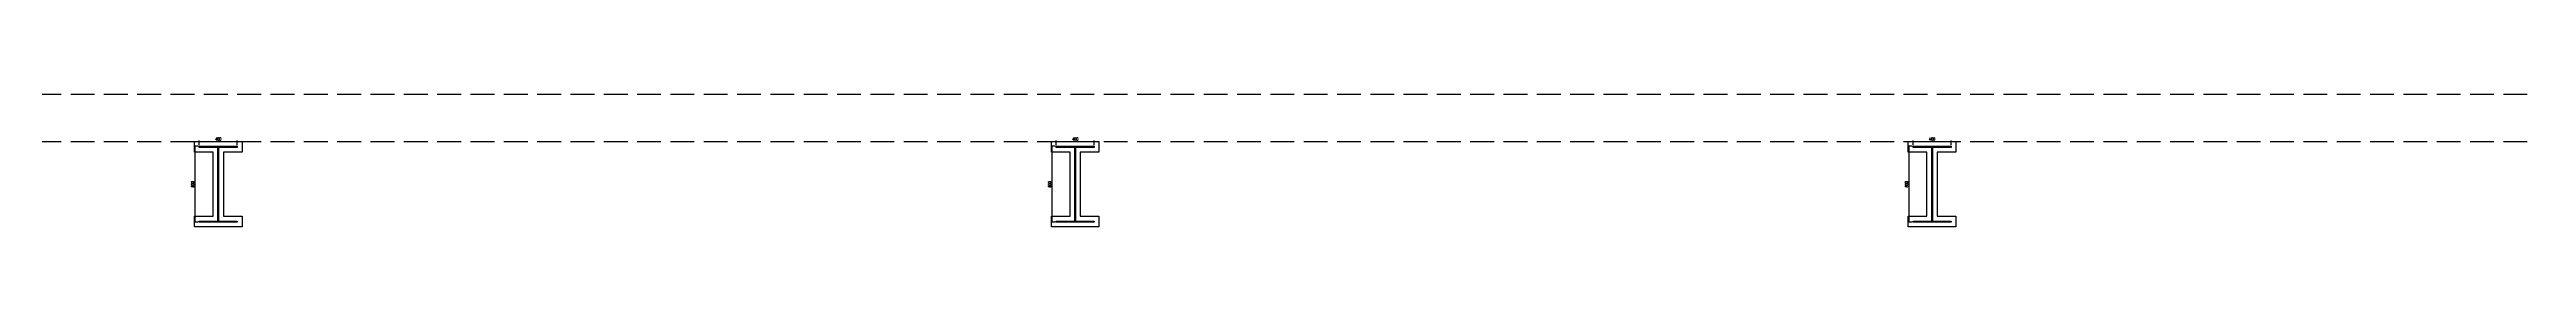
# Model space of a CAD drawing. Extents: x -474411 to 577939, y 0 to 1014176.
# Drawn here: x -229626 to -203612, y 566420 to 567820 of the extents above; entities that cross this region are included whole.
import ezdxf

# ---------------------------------------------------------------- set-up
doc = ezdxf.new("R2010")
doc.units = 0
doc.header["$LTSCALE"] = 1000
doc.header["$MEASUREMENT"] = 0
doc.linetypes.add('DASH', pattern=[0.35, 0.25, -0.1])
doc.layers.get('Defpoints').update_dxf_attribs({"color": 210})
for name, color, linetype in [('A-AXIS-DP', 126, 'Continuous'), ('A-HATCH-2', 251, 'Continuous'), ('A-WINDOW', 140, 'Continuous'), ('AS-COLN', 6, 'Continuous')]:
    doc.layers.add(name, color=color, linetype=linetype)
doc.styles.add('_TCH_DIM_T3', font='SIMPLEX', dxfattribs={"width": 0.705882, "bigfont": 'GBCBIG'})
doc.dimstyles.new('_TCH_ARCH&&10', dxfattribs={"dimtxt": 29.75, "dimasz": 10, "dimexe": 10, "dimexo": 10, "dimgap": 12.625, "dimtad": 1, "dimdec": 0, "dimzin": 0, "dimdsep": 46, "dimtxsty": '_TCH_DIM_T3', "dimblk": 'ARCHTICK', "dimcen": 0.09, "dimclrt": 7, "dimazin": 2, "dimtfac": 1, "dimtdec": 0, "dimtix": 1, "dimtmove": 2, "dimatfit": 3, "dimfxl": 0, "dimtolj": 1, "dimtzin": 0, "dimarcsym": 0})

# ---------------------------------------------------------------- blocks, each defined once
blk = doc.blocks.new('4324324')
at = {"layer": 'A-HATCH-2', "linetype": 'DASH'}
for p, q in [((-313054, 567820), (-128854, 567820)), ((-313054, 567320), (-128854, 567320))]:
    blk.add_line(p, q, dxfattribs=at)
blk = doc.blocks.new('_ArchTick')
at = {"color": 0, "linetype": 'ByBlock', "const_width": 0.4}
blk.add_lwpolyline([(-0.5, -0.5), (0.5, 0.5)], dxfattribs=at)
blk = doc.blocks.new('*D1265')
at = {"layer": 'A-AXIS-DP', "color": 0, "lineweight": -2}
for p, q in [((-210054, 567280), (-210054, 567329)), ((-210054, 567319), (-209654, 567319)), ((-209654, 567280), (-209654, 567329))]:
    blk.add_line(p, q, dxfattribs=at)
at = {"layer": 'Defpoints', "color": 0}
for p in [(-210054, 567270), (-209654, 567319), (-209654, 567270)]:
    blk.add_point(p, dxfattribs=at)
at = {"layer": 'A-AXIS-DP', "color": 0, "lineweight": -2, "xscale": 10, "yscale": 10, "zscale": 10, "rotation": 180}
blk.add_blockref('_ArchTick', (-210054, 567319), dxfattribs=at)
at = {"layer": 'A-AXIS-DP', "color": 0, "lineweight": -2, "xscale": 10, "yscale": 10, "zscale": 10}
blk.add_blockref('_ArchTick', (-209654, 567319), dxfattribs=at)
at = {"layer": 'A-AXIS-DP', "color": 7, "insert": (-209854, 567346), "char_height": 29.8, "attachment_point": 5, "style": '_TCH_DIM_T3'}
blk.add_mtext('\\A1;400', dxfattribs=at)
blk = doc.blocks.new('*D1266')
at = {"layer": 'A-AXIS-DP', "color": 0, "lineweight": -2}
for p, q in [((-210064, 567270), (-210105, 567270)), ((-210095, 566470), (-210095, 567270)), ((-210064, 566470), (-210105, 566470))]:
    blk.add_line(p, q, dxfattribs=at)
at = {"layer": 'Defpoints', "color": 0}
for p in [(-210095, 567270), (-210054, 567270), (-210054, 566470)]:
    blk.add_point(p, dxfattribs=at)
at = {"layer": 'A-AXIS-DP', "color": 0, "lineweight": -2, "xscale": 10, "yscale": 10, "zscale": 10}
for p, rotation in [((-210095, 567270), 90), ((-210095, 566470), 270)]:
    blk.add_blockref('_ArchTick', p, dxfattribs=dict(at, rotation=rotation))
at = {"layer": 'A-AXIS-DP', "color": 7, "insert": (-210123, 566870), "char_height": 29.8, "attachment_point": 5, "rotation": 90, "style": '_TCH_DIM_T3'}
blk.add_mtext('\\A1;800', dxfattribs=at)
blk = doc.blocks.new('*D1267')
at = {"layer": 'A-AXIS-DP', "color": 0, "lineweight": -2}
for p, q in [((-219054, 567280), (-219054, 567329)), ((-219054, 567319), (-218654, 567319)), ((-218654, 567280), (-218654, 567329))]:
    blk.add_line(p, q, dxfattribs=at)
at = {"layer": 'Defpoints', "color": 0}
for p in [(-219054, 567270), (-218654, 567319), (-218654, 567270)]:
    blk.add_point(p, dxfattribs=at)
at = {"layer": 'A-AXIS-DP', "color": 0, "lineweight": -2, "xscale": 10, "yscale": 10, "zscale": 10, "rotation": 180}
blk.add_blockref('_ArchTick', (-219054, 567319), dxfattribs=at)
at = {"layer": 'A-AXIS-DP', "color": 0, "lineweight": -2, "xscale": 10, "yscale": 10, "zscale": 10}
blk.add_blockref('_ArchTick', (-218654, 567319), dxfattribs=at)
at = {"layer": 'A-AXIS-DP', "color": 7, "insert": (-218854, 567346), "char_height": 29.8, "attachment_point": 5, "style": '_TCH_DIM_T3'}
blk.add_mtext('\\A1;400', dxfattribs=at)
blk = doc.blocks.new('*D1268')
at = {"layer": 'A-AXIS-DP', "color": 0, "lineweight": -2}
for p, q in [((-219064, 567270), (-219105, 567270)), ((-219095, 566470), (-219095, 567270)), ((-219064, 566470), (-219105, 566470))]:
    blk.add_line(p, q, dxfattribs=at)
at = {"layer": 'Defpoints', "color": 0}
for p in [(-219095, 567270), (-219054, 567270), (-219054, 566470)]:
    blk.add_point(p, dxfattribs=at)
at = {"layer": 'A-AXIS-DP', "color": 0, "lineweight": -2, "xscale": 10, "yscale": 10, "zscale": 10}
for p, rotation in [((-219095, 567270), 90), ((-219095, 566470), 270)]:
    blk.add_blockref('_ArchTick', p, dxfattribs=dict(at, rotation=rotation))
at = {"layer": 'A-AXIS-DP', "color": 7, "insert": (-219123, 566870), "char_height": 29.8, "attachment_point": 5, "rotation": 90, "style": '_TCH_DIM_T3'}
blk.add_mtext('\\A1;800', dxfattribs=at)
blk = doc.blocks.new('*D1269')
at = {"layer": 'A-AXIS-DP', "color": 0, "lineweight": -2}
for p, q in [((-228054, 567280), (-228054, 567329)), ((-228054, 567319), (-227654, 567319)), ((-227654, 567280), (-227654, 567329))]:
    blk.add_line(p, q, dxfattribs=at)
at = {"layer": 'Defpoints', "color": 0}
for p in [(-228054, 567270), (-227654, 567319), (-227654, 567270)]:
    blk.add_point(p, dxfattribs=at)
at = {"layer": 'A-AXIS-DP', "color": 0, "lineweight": -2, "xscale": 10, "yscale": 10, "zscale": 10, "rotation": 180}
blk.add_blockref('_ArchTick', (-228054, 567319), dxfattribs=at)
at = {"layer": 'A-AXIS-DP', "color": 0, "lineweight": -2, "xscale": 10, "yscale": 10, "zscale": 10}
blk.add_blockref('_ArchTick', (-227654, 567319), dxfattribs=at)
at = {"layer": 'A-AXIS-DP', "color": 7, "insert": (-227854, 567346), "char_height": 29.8, "attachment_point": 5, "style": '_TCH_DIM_T3'}
blk.add_mtext('\\A1;400', dxfattribs=at)
blk = doc.blocks.new('*D1270')
at = {"layer": 'A-AXIS-DP', "color": 0, "lineweight": -2}
for p, q in [((-228064, 567270), (-228105, 567270)), ((-228095, 566470), (-228095, 567270)), ((-228064, 566470), (-228105, 566470))]:
    blk.add_line(p, q, dxfattribs=at)
at = {"layer": 'Defpoints', "color": 0}
for p in [(-228095, 567270), (-228054, 567270), (-228054, 566470)]:
    blk.add_point(p, dxfattribs=at)
at = {"layer": 'A-AXIS-DP', "color": 0, "lineweight": -2, "xscale": 10, "yscale": 10, "zscale": 10}
for p, rotation in [((-228095, 567270), 90), ((-228095, 566470), 270)]:
    blk.add_blockref('_ArchTick', p, dxfattribs=dict(at, rotation=rotation))
at = {"layer": 'A-AXIS-DP', "color": 7, "insert": (-228123, 566870), "char_height": 29.8, "attachment_point": 5, "rotation": 90, "style": '_TCH_DIM_T3'}
blk.add_mtext('\\A1;800', dxfattribs=at)
blk = doc.blocks.new('42343')
at = {"layer": 'A-HATCH-2', "color": 8}
for points in [[(-228104.2, 567320), (-227604.2, 567320), (-227604.2, 567208), (-227800.2, 567208), (-227800.2, 566532), (-227604.2, 566532), (-227604.2, 566420), (-228104.2, 566420), (-228104.2, 566532), (-227908.2, 566532), (-227908.2, 567208), (-228104.2, 567208)], [(-219104.2, 567320), (-218604.2, 567320), (-218604.2, 567208), (-218800.2, 567208), (-218800.2, 566532), (-218604.2, 566532), (-218604.2, 566420), (-219104.2, 566420), (-219104.2, 566532), (-218908.2, 566532), (-218908.2, 567208), (-219104.2, 567208)], [(-210104.2, 567320), (-209604.2, 567320), (-209604.2, 567208), (-209800.2, 567208), (-209800.2, 566532), (-209604.2, 566532), (-209604.2, 566420), (-210104.2, 566420), (-210104.2, 566532), (-209908.2, 566532), (-209908.2, 567208), (-210104.2, 567208)]]:
    blk.add_lwpolyline(points, close=True, dxfattribs=at)
at = {"layer": 'AS-COLN', "color": 8}
for points in [[(-228054.2, 567270), (-227654.2, 567270), (-227654.2, 567258), (-227850.2, 567258), (-227850.2, 566482), (-227654.2, 566482), (-227654.2, 566470), (-228054.2, 566470), (-228054.2, 566482), (-227858.2, 566482), (-227858.2, 567258), (-228054.2, 567258)], [(-219054.2, 567270), (-218654.2, 567270), (-218654.2, 567258), (-218850.2, 567258), (-218850.2, 566482), (-218654.2, 566482), (-218654.2, 566470), (-219054.2, 566470), (-219054.2, 566482), (-218858.2, 566482), (-218858.2, 567258), (-219054.2, 567258)], [(-210054.2, 567270), (-209654.2, 567270), (-209654.2, 567258), (-209850.2, 567258), (-209850.2, 566482), (-209654.2, 566482), (-209654.2, 566470), (-210054.2, 566470), (-210054.2, 566482), (-209858.2, 566482), (-209858.2, 567258), (-210054.2, 567258)]]:
    blk.add_lwpolyline(points, close=True, dxfattribs=at)
at = {"layer": 'A-AXIS-DP', "color": 8}
for p1, p2, distance, picture, middle in [((-228054.2, 566470), (-228054.2, 567270), 41.3, '*D1270', (-228122.9, 566870)), ((-228054.2, 567270), (-227654.2, 567270), 48.8, '*D1269', (-227854.2, 567346.2)), ((-219054.2, 566470), (-219054.2, 567270), 41.3, '*D1268', (-219122.9, 566870)), ((-219054.2, 567270), (-218654.2, 567270), 48.8, '*D1267', (-218854.2, 567346.2)), ((-210054.2, 566470), (-210054.2, 567270), 41.3, '*D1266', (-210122.9, 566870)), ((-210054.2, 567270), (-209654.2, 567270), 48.8, '*D1265', (-209854.2, 567346.2))]:
    dim = blk.add_aligned_dim(p1=p1, p2=p2, distance=distance, dimstyle='_TCH_ARCH&&10', dxfattribs=at)
    dim.commit()
    dim.dimension.update_dxf_attribs({"geometry": picture, "text_midpoint": middle})

msp = doc.modelspace()

# ---------------------------------------------------------------- block references
at = {"layer": 'A-WINDOW', "color": 8}
for name in ['42343', '4324324']:
    msp.add_blockref(name, (0, 0), dxfattribs=at)

doc.saveas('drawing.dxf')
